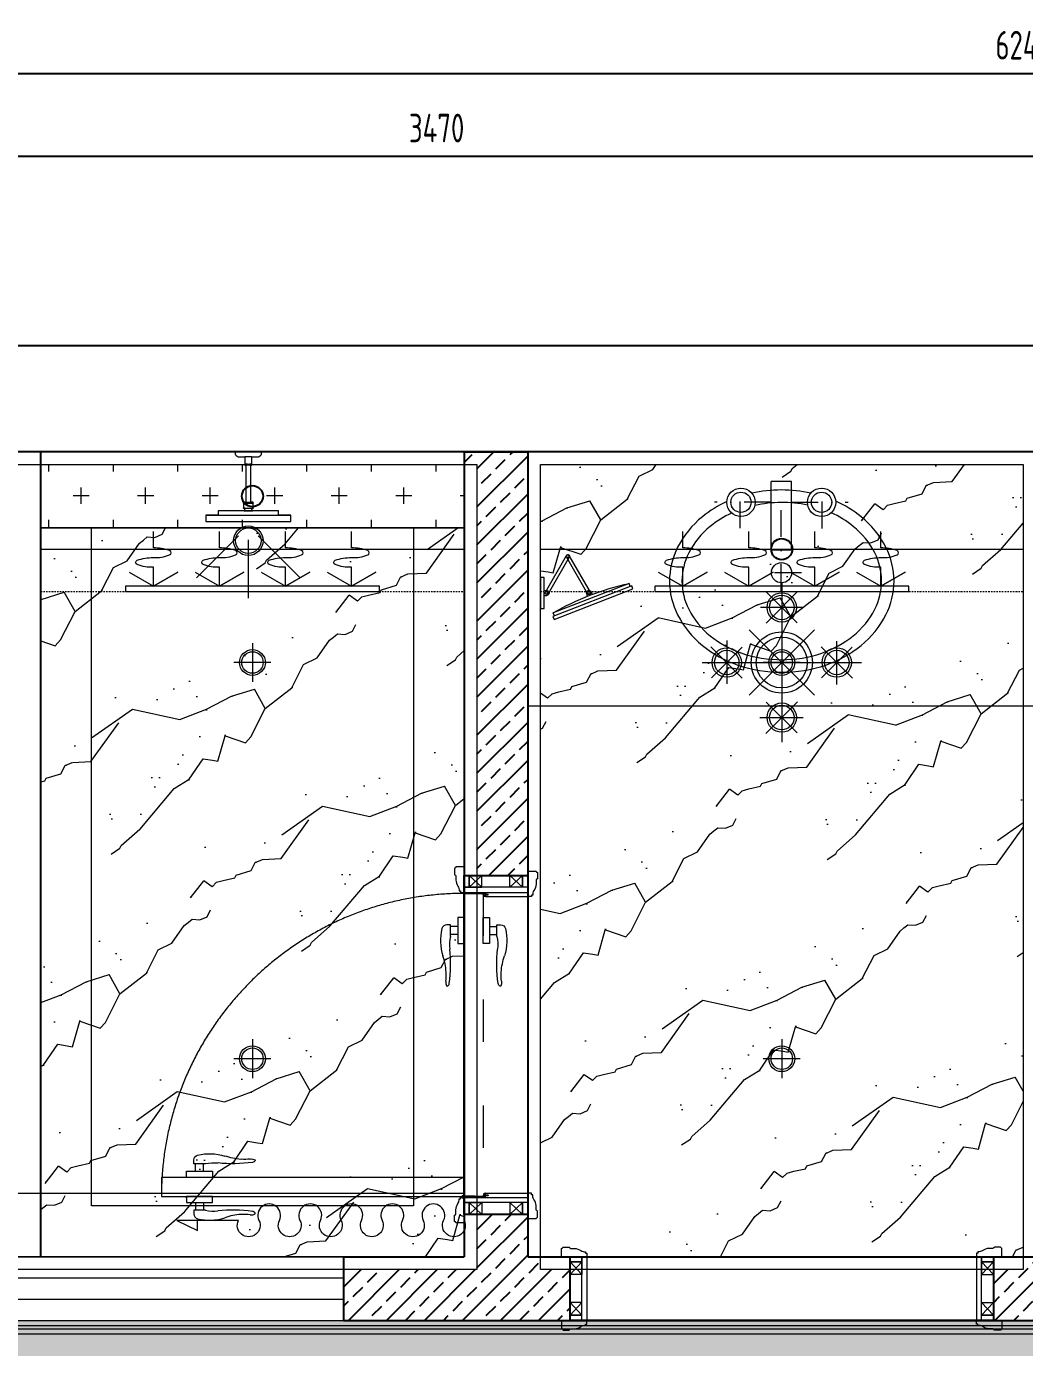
# Model space of a CAD drawing. Header units: millimetres. Extents: x 3162 to 221128, y -144913 to 11496.
# Drawn here: x 16361 to 18718, y -136544 to -133426 of the extents above; entities that cross this region are included whole.
import ezdxf

# ---------------------------------------------------------------- set-up
doc = ezdxf.new("R2010")
doc.units = ezdxf.units.MM
doc.header["$LTSCALE"] = 10
for name, pattern in [('ACAD_ISO03W100', [30, 12, -18]), ('CENTER', [50.8, 31.75, -6.35, 6.35, -6.35]), ('DASH', [8.89, 6.35, -2.54]), ('DASHDOT2', [12.7, 6.35, -3.175, 0, -3.175]), ('DOTE', [61.468, 50.8, -5.08, 0.508, -5.08]), ('HIDDEN', [9.525, 6.35, -3.175])]:
    doc.linetypes.add(name, pattern=pattern)
doc.layers.get('Defpoints').update_dxf_attribs({"color": 250})
for name, color, linetype, lineweight in [('FC-Dimensions', 44, 'Continuous', 0), ('FC-Doorsill【门槛线】', 8, 'Continuous', 0), ('FC-Material【地坪分割线】', 138, 'Continuous', 0), ('FF-Complete【墙体完成线】', 6, 'Continuous', 0), ('FF-Curtain【平面窗帘】', 32, 'Continuous', 0), ('FF-Door【门】', 51, 'Continuous', 0), ('FF-FIXT【洁具】', 31, 'Continuous', 0), ('FF-MT【门套】', 20, 'Continuous', 0), ('FF-Win【窗】', 132, 'Continuous', 0), ('RC-Lamplight【灯带】', 205, 'DASHDOT2', 0), ('RC-Lamps【天花灯具】', 2, 'Continuous', 0), ('RC-Modelling【天花造型】', 30, 'Continuous', 0)]:
    doc.layers.add(name, color=color, linetype=linetype, lineweight=lineweight)
for name, color, linetype in [('SYMBOL【符号】', 136, 'Continuous'), ('WALL', 7, 'Continuous'), ('WALL_NEW【新建墙体】', 4, 'Continuous')]:
    doc.layers.add(name, color=color, linetype=linetype)
doc.styles.add('尺寸标注', font='ARCHS.SHX', dxfattribs={"width": 0.8})
doc.dimstyles.new('海龙1：30', dxfattribs={"dimscale": 30, "dimtxt": 2.25, "dimasz": 1, "dimexe": 1.5, "dimexo": 1, "dimgap": 1, "dimtad": 1, "dimdec": 0, "dimrnd": 5, "dimdsep": 46, "dimtxsty": '尺寸标注', "dimblk": 'ARCHTICK', "dimblk1": 'ARCHTICK', "dimblk2": 'ARCHTICK', "dimcen": 1, "dimclrd": 44, "dimclre": 44, "dimclrt": 2, "dimadec": 0, "dimazin": 0, "dimtfac": 1, "dimtdec": 0, "dimtix": 1, "dimtmove": 2, "dimatfit": 3, "dimldrblk": 'hl_arrow2', "dimfxl": 5, "dimfxlon": 1, "dimarcsym": 0})

# ---------------------------------------------------------------- blocks, each defined once
blk = doc.blocks.new('平面洗手盆_01')
at = {"linetype": 'DASHDOT2'}
for p, q in [((69.5, 23.9), (69.5, 157.9)), ((130.9, 96.8), (25.6, 96.8)), ((235.6, 47.8), (235.6, -47.9)), ((278.3, -0.1), (25.5, 0)), ((69.4, -24), (69.4, -157.9)), ((130.8, -96.9), (25.5, -96.8))]:
    blk.add_line(p, q, dxfattribs=at)
for p, q in [((182.6, 23.9), (20, 23.9)), ((20, 23.9), (20, -23.9)), ((182.6, 23.9), (182.5, -24)), ((182.5, -24), (20, -23.9))]:
    blk.add_line(p, q)
for centre, radius in [((69.5, 95.2), 33.5), ((69.5, 95.2), 23.9), ((235.6, 0.6), 23.9), ((69.4, -95.2), 33.5), ((69.4, -95.2), 23.9)]:
    blk.add_circle(centre, radius)
for centre, radius, start, end in [((255.4, 90.6), 175.7, 62.9478, 117.0522), ((277.5, 47.4), 224.1, 117.0522, 140.9541), ((277.5, 47.4), 194.7, 117.0522, 140.9541), ((255.4, 90.6), 146.2, 62.9478, 117.0522), ((233.4, 47.4), 194.7, 39.0459, 62.9478), ((233.4, 47.4), 224.1, 39.0459, 62.9478), ((312, 19.4), 268.6, 140.9541, 156.021), ((198.8, 19.4), 268.6, 18.571, 39.0459), ((312, 19.4), 239.1, 140.9541, 155.6677), ((198.8, 19.4), 239.1, 18.571, 39.0459), ((144.5, 1.2), 296.4, 0, 18.571), ((144.5, 1.2), 325.9, 360, 18.571), ((366.3, 1.2), 325.9, 167.8612, 192.4926), ((366.3, 1.2), 296.4, 168.0916, 192.4003), ((144.5, 1.2), 296.4, 341.429, 360), ((144.5, 1.2), 325.9, 341.429, 360), ((198.8, -17.1), 239.1, 320.9541, 341.429), ((312, -17.1), 239.1, 204.736, 219.0459), ((198.8, -17.1), 268.6, 320.9541, 341.429), ((312, -17.1), 268.6, 204.5507, 219.0459), ((277.5, -45.1), 224.1, 219.0459, 242.9478), ((277.5, -45.1), 194.7, 219.0459, 242.9478), ((233.4, -45.1), 194.7, 297.0522, 320.9541), ((233.4, -45.1), 224.1, 297.0522, 320.9541), ((255.4, -88.2), 175.7, 242.9478, 297.0522), ((255.4, -88.2), 146.2, 242.9478, 297.0522)]:
    blk.add_arc(centre, radius, start, end)
blk = doc.blocks.new('花洒平面')
at = {"color": 8}
for p, q in [((0, 207.8), (0, 345.7)), ((-23.2, 198.2), (-122.7, 297.6)), ((23.2, 198.2), (122.7, 297.6)), ((100, 150), (-100, 150)), ((10, 139.4), (-10, 139.4)), ((9.5, 133.4), (-9.5, 133.4)), ((7.6, 138.4), (-7.5, 138.4)), ((11, 121.4), (-11, 121.4)), ((6, 119.4), (-6, 119.4)), ((-6.5, 32), (6.5, 32)), ((-8.5, 12), (8.5, 12))]:
    blk.add_line(p, q, dxfattribs=at)
blk.add_lwpolyline([(11, 131.4, 0.992115), (11, 133.4), (9.5, 133.4, 0.130917), (7.6, 138.4), (9.5, 138.4, 0.413995), (10, 139.4), (71.3, 139.4), (71.3, 150), (100, 150), (100, 165), (-100, 165), (-100, 150), (-71.3, 150), (-71.3, 139.4), (-10, 139.4, 0.413995), (-9.5, 138.4), (-7.5, 138.4, 0.130917), (-9.5, 133.4), (-11, 133.4, 0.992115), (-11, 131.4, 0.003958), (-11, 131.4, 0.080962), (-11, 121.4, 1), (-11, 119.4), (-6, 119.4), (-6, 32), (-6.5, 32, 0.414214), (-8.5, 30), (-8.5, 12), (-21, 12, 0.261972), (-31, 7), (-31, 0), (31, 0), (31, 7, 0.261972), (21, 12), (8.5, 12), (8.5, 30, 0.414214), (6.5, 32), (6, 32), (6, 119.4), (11, 119.4, 1), (11, 121.4, 0.080962), (11, 131.4)], format="xyb")
blk.add_lwpolyline([(8.5, 30, -0.375464), (2.6, 29, 0.238002), (-2.6, 29, -0.375464), (-8.5, 30)], format="xyb", dxfattribs=at)
for radius in [35, 30]:
    blk.add_circle((0, 210), radius, dxfattribs=at)
blk = doc.blocks.new('_ArchTick')
at = {"color": 2, "linetype": 'ByBlock', "const_width": 0.15}
blk.add_lwpolyline([(-0.5, -0.5), (0.5, 0.5)], dxfattribs=at)
blk = doc.blocks.new('*D1485')
at = {"layer": 'Defpoints', "color": 0, "transparency": 16777216}
for p in [(19064.5, -133732.7), (15594.5, -133912.7), (19064.5, -133912.7)]:
    blk.add_point(p, dxfattribs=at)
at = {"layer": 'FC-Dimensions', "color": 44, "lineweight": -2, "transparency": 16777216}
for p, q in [((15594.5, -133882.7), (15594.5, -133687.7)), ((19064.5, -133882.7), (19064.5, -133687.7)), ((15594.5, -133732.7), (19064.5, -133732.7))]:
    blk.add_line(p, q, dxfattribs=at)
at = {"layer": 'FC-Dimensions', "color": 44, "lineweight": -2, "transparency": 16777216, "xscale": 30, "yscale": 30, "zscale": 30, "rotation": 180}
blk.add_blockref('_ArchTick', (15594.5, -133732.7), dxfattribs=at)
at = {"layer": 'FC-Dimensions', "color": 44, "lineweight": -2, "transparency": 16777216, "xscale": 30, "yscale": 30, "zscale": 30}
blk.add_blockref('_ArchTick', (19064.5, -133732.7), dxfattribs=at)
at = {"layer": 'FC-Dimensions', "color": 2, "transparency": 16777216, "insert": (17329.5, -133666.1), "char_height": 67.5, "attachment_point": 5, "style": '尺寸标注'}
blk.add_mtext('3470', dxfattribs=at)
blk = doc.blocks.new('hl_arrow2')
at = {"color": 2}
blk.add_line((-0.22, 0), (-1, 0), dxfattribs=at)
blk.add_lwpolyline([(-0.22, 0), (-0.86, -0.69), (-0.65, -0.86), (0, 0), (-0.65, 0.86), (-0.86, 0.69)], close=True, dxfattribs=at)
for points in [[(-0.86, 0.69), (-0.65, 0.86), (-0.22, 0), (0, 0)], [(-0.86, -0.69), (-0.65, -0.86), (-0.22, 0), (0, 0)]]:
    blk.add_solid(points, dxfattribs=at)
blk = doc.blocks.new('*D1492')
at = {"layer": 'Defpoints', "color": 0, "transparency": 16777216}
for p in [(21834.5, -133537.1), (15594.5, -133717.1), (21834.5, -133717.1)]:
    blk.add_point(p, dxfattribs=at)
at = {"layer": 'FC-Dimensions', "color": 44, "lineweight": -2, "transparency": 16777216}
for p, q in [((15594.5, -133687.1), (15594.5, -133492.1)), ((21834.5, -133687.1), (21834.5, -133492.1)), ((15594.5, -133537.1), (21834.5, -133537.1))]:
    blk.add_line(p, q, dxfattribs=at)
at = {"layer": 'FC-Dimensions', "color": 44, "lineweight": -2, "transparency": 16777216, "xscale": 30, "yscale": 30, "zscale": 30, "rotation": 180}
blk.add_blockref('_ArchTick', (15594.5, -133537.1), dxfattribs=at)
at = {"layer": 'FC-Dimensions', "color": 44, "lineweight": -2, "transparency": 16777216, "xscale": 30, "yscale": 30, "zscale": 30}
blk.add_blockref('_ArchTick', (21834.5, -133537.1), dxfattribs=at)
at = {"layer": 'FC-Dimensions', "color": 2, "transparency": 16777216, "insert": (18714.5, -133470.6), "char_height": 67.5, "attachment_point": 5, "style": '尺寸标注'}
blk.add_mtext('6240', dxfattribs=at)
blk = doc.blocks.new('门套线03')
at = {"ltscale": 100}
blk.add_lwpolyline([(60, 0), (60, 19.7, -0.339185), (56.6, 23.1), (42, 23.1, -0.360475), (38.5, 19.7), (29.2, 19.7, 0.137802), (14.5, 14.7, -0.16589), (3.4, 11.9), (3.4, 8.7), (0, 8.7), (0, 0)], format="xyb", close=True, dxfattribs=at)
blk = doc.blocks.new('HL_Door_Hinge')
at = {"color": 0, "linetype": 'DOTE', "ltscale": 0.04}
for p, q in [((-4, 3), (4, 3)), ((0, -1), (0, 7))]:
    blk.add_line(p, q, dxfattribs=at)
at = {"color": 0, "linetype": 'DASH', "ltscale": 5}
for p, q in [((-2, -26), (-2, 0.8)), ((-0.5, -26), (-0.5, 0)), ((0.5, -26), (0.5, 0)), ((2, -26), (2, 0.8)), ((-0.5, -26), (-2, -26)), ((0.5, -26), (2, -26))]:
    blk.add_line(p, q, dxfattribs=at)
for radius in [3, 2]:
    blk.add_circle((0, 3), radius, dxfattribs=at)
blk = doc.blocks.new('HL_Door_Seal')
at = {"color": 0}
for p, q in [((5, 0), (-5, 0)), ((-1, 6), (-0.5, 6.5)), ((-1, 6), (-0.5, 6)), ((-1, 5.5), (-0.5, 6)), ((-1, 5.5), (-0.5, 5.5)), ((-1, 5), (-0.5, 5.5)), ((-1, 4.5), (-0.5, 5)), ((-1, 5), (-0.5, 5)), ((-1, 4.5), (-0.5, 4.5)), ((-1, 4), (-0.5, 4.5)), ((-1, 4), (-0.5, 4)), ((-1, 3.5), (-0.5, 4)), ((-1, 3.5), (-0.5, 3.5)), ((-1, 3), (-0.5, 3.5)), ((-1, 3), (-0.5, 3)), ((-1, 2.5), (-0.5, 3)), ((-1, 2.5), (-0.5, 2.5)), ((-1, 2), (-0.5, 2.5)), ((-1, 2), (-0.5, 2)), ((-1, 1.5), (-0.5, 2)), ((-1, 1.5), (-0.5, 1.5)), ((-1, 1), (-0.5, 1.5)), ((-1, 1), (-0.5, 1)), ((-1, 0.5), (-0.5, 1)), ((-1, 0.5), (-0.5, 0.5)), ((-1, 0), (-0.5, 0.5)), ((-0.5, 6.5), (0.5, 6.5)), ((1, 6), (0.5, 6.5)), ((1, 6), (0.5, 6)), ((1, 5.5), (0.5, 6)), ((1, 5.5), (0.5, 5.5)), ((1, 5), (0.5, 5.5)), ((1, 5), (0.5, 5)), ((1, 4.5), (0.5, 5)), ((1, 4.5), (0.5, 4.5)), ((1, 4), (0.5, 4.5)), ((1, 4), (0.5, 4)), ((1, 3.5), (0.5, 4)), ((1, 3.5), (0.5, 3.5)), ((1, 3), (0.5, 3.5)), ((1, 3), (0.5, 3)), ((1, 2.5), (0.5, 3)), ((1, 2.5), (0.5, 2.5)), ((1, 2), (0.5, 2.5)), ((1, 2), (0.5, 2)), ((1, 1.5), (0.5, 2)), ((1, 1.5), (0.5, 1.5)), ((1, 1), (0.5, 1.5)), ((1, 1), (0.5, 1)), ((1, 0.5), (0.5, 1)), ((1, 0.5), (0.5, 0.5)), ((1, 0), (0.5, 0.5))]:
    blk.add_line(p, q, dxfattribs=at)
blk.add_lwpolyline([(-3.9, -1, 0.774597), (3.9, -1)], format="xyb", close=True, dxfattribs=at)
blk.add_arc((0, 0), 5, 180, 0.0005, dxfattribs=at)
blk = doc.blocks.new('门把手02')
at = {"color": 250}
for p, q in [((-13.5, 32.2), (-13.5, 40.9)), ((12.9, 32.2), (-13.5, 32.2)), ((-9.4, 14.6), (-9.4, 32.2)), ((9.4, 14.6), (9.4, 32.2)), ((-30.4, 14.6), (-15.2, 14.6)), ((-30.4, 0), (-30.4, 14.6)), ((30.4, 0), (-30.4, 0)), ((-15.2, 14.6), (19.6, 14.6)), ((-15.2, 14.6), (19.6, 14.6)), ((19.6, 14.6), (30.4, 14.6)), ((30.4, 14.6), (30.4, 0))]:
    blk.add_line(p, q, dxfattribs=at)
at = {"color": 250, "extrusion": (0, 0, -1)}
for centre, major_axis, start_param, end_param in [((-1.3, 40.9), (-8.59, 8.59), 5.497787, 6.813202), ((23.4, -64.1), (-0.1, 120), -0.233047, 0.306451), ((12.9, 37.2), (3.58, 3.58), 2.124304, 2.356194), ((33.8, -51.4), (0, 86), -0.231441, 0.114669), ((79.3, 368.4), (-0.1, 336.3), 3.005111, 3.247916), ((107.8, 189.2), (1.8, 147), 3.194781, 3.464277), ((105.2, 172), (-91.7, 91.7), 3.813778, 3.981187), ((122.5, 24), (-13.7, 13.7), 0.647464, 1.248663), ((124, 43.6), (5.92, 5.92), 1.238085, 2.228964), ((130.6, 40.4), (-0.729, 0.729), 1.325662, 2.819982)]:
    blk.add_ellipse(centre, major_axis=major_axis, ratio=1, start_param=start_param, end_param=end_param, dxfattribs=at)
blk = doc.blocks.new('hld_1_720_150_门把手02_门套线03_45_0_0_3_40_0_1_1')
at = {"layer": 'FC-Doorsill【门槛线】'}
for p, q in [((-0.5, 0.09375), (0.5, 0.09375)), ((-0.5, -0.09375), (0.5, -0.09375))]:
    blk.add_line(p, q, dxfattribs=at)
at = {"layer": 'FF-Door【门】'}
blk.add_lwpolyline([(-0.446875, 0.09375), (-0.390625, 0.09375), (-0.390625, 0.9875), (-0.446875, 0.9875)], close=True, dxfattribs=at)
at = {"layer": 'FF-Door【门】', "color": 250, "linetype": 'ACAD_ISO03W100', "ltscale": 0.001042}
blk.add_lwpolyline([(-0.446875, 0.09375), (0.446875, 0.09375), (0.446875, 0.0375), (-0.446875, 0.0375)], close=True, dxfattribs=at)
at = {"layer": 'FF-Door【门】', "color": 8, "linetype": 'HIDDEN', "ltscale": 0.6}
blk.add_arc((-0.446875, 0.09375), 0.89375, 0, 90, dxfattribs=at)
at = {"layer": 'FF-MT【门套】', "color": 250}
for p, q in [((-0.465, 0.07875), (-0.5, 0.04125)), ((-0.465, 0.04125), (-0.5, 0.07875)), ((0.465, 0.07875), (0.5, 0.04125)), ((0.465, 0.04125), (0.5, 0.07875)), ((-0.5, -0.04125), (-0.465, -0.07875)), ((-0.5, -0.07875), (-0.465, -0.04125)), ((0.5, -0.04125), (0.465, -0.07875)), ((0.5, -0.07875), (0.465, -0.04125))]:
    blk.add_line(p, q, dxfattribs=at)
for points in [[(-0.5, 0.09375), (-0.465, 0.09375), (-0.465, 0.07875), (-0.5, 0.07875)], [(-0.465, 0.07875), (-0.465, 0.04125), (-0.5, 0.04125), (-0.5, 0.07875)], [(-0.465, 0.09375), (-0.45, 0.09375), (-0.45, -0.09375), (-0.465, -0.09375)], [(0.465, 0.09375), (0.45, 0.09375), (0.45, -0.09375), (0.465, -0.09375)], [(0.5, 0.09375), (0.465, 0.09375), (0.465, 0.07875), (0.5, 0.07875)], [(0.465, 0.07875), (0.465, 0.04125), (0.5, 0.04125), (0.5, 0.07875)], [(-0.5, -0.04125), (-0.5, -0.07875), (-0.465, -0.07875), (-0.465, -0.04125)], [(0.5, -0.04125), (0.5, -0.07875), (0.465, -0.07875), (0.465, -0.04125)], [(-0.5, -0.09375), (-0.465, -0.09375), (-0.465, -0.07875), (-0.5, -0.07875)], [(0.5, -0.09375), (0.465, -0.09375), (0.465, -0.07875), (0.5, -0.07875)]]:
    blk.add_lwpolyline(points, close=True, dxfattribs=at)
at = {"layer": 'FF-MT【门套】'}
for points in [[(-0.5, 0.09375), (-0.45, 0.09375), (-0.45, 0.03125), (-0.4375, 0.03125), (-0.4375, -0.09375), (-0.5, -0.09375)], [(0.5, 0.09375), (0.45, 0.09375), (0.45, 0.03125), (0.4375, 0.03125), (0.4375, -0.09375), (0.5, -0.09375)]]:
    blk.add_lwpolyline(points, close=True, dxfattribs=at)
at = {"layer": 'FF-Door【门】', "color": 250, "yscale": 0.00125, "zscale": 0.00125}
for name, p, xscale, rotation in [('门把手02', (-0.446875, 0.875), -0.00125, 90.00000000000593), ('门把手02', (-0.390625, 0.875), 0.00125, 270.0000000000178), ('HL_Door_Seal', (-0.44375, 0.03125), 0.00125, 180.0000000000119), ('HL_Door_Seal', (0.44375, 0.03125), -0.00125, 180)]:
    blk.add_blockref(name, p, dxfattribs=dict(at, xscale=xscale, rotation=rotation))
at = {"layer": 'FF-Door【门】', "color": 250, "zscale": 0.00125}
for name, p, xscale, yscale in [('门把手02', (0.3375, 0.09375), -0.00125, 0.00125), ('HL_Door_Hinge', (-0.448438, 0.09375), 0.00125, 0.00125), ('门把手02', (0.3375, 0.0375), -0.00125, -0.00125)]:
    blk.add_blockref(name, p, dxfattribs=dict(at, xscale=xscale, yscale=yscale))
at = {"layer": 'FF-MT【门套】', "zscale": 0.00125}
for p, xscale, yscale in [((-0.45, 0.09375), -0.00125, 0.00125), ((0.45, 0.09375), 0.00125, 0.00125), ((-0.4375, -0.09375), -0.00125, -0.00125), ((0.4375, -0.09375), 0.00125, -0.00125)]:
    blk.add_blockref('门套线03', p, dxfattribs=dict(at, xscale=xscale, yscale=yscale))
blk = doc.blocks.new('hld_27_920_150_门把手01_门套线03_45_0_0_3_40_0_1_1')
at = {"layer": 'FC-Doorsill【门槛线】'}
for p, q in [((-0.5, 0.075), (0.5, 0.075)), ((-0.5, -0.075), (0.5, -0.075))]:
    blk.add_line(p, q, dxfattribs=at)
at = {"layer": 'FF-MT【门套】', "color": 250}
for p, q in [((-0.472, 0.063), (-0.5, 0.033)), ((-0.472, 0.033), (-0.5, 0.063)), ((0.472, 0.063), (0.5, 0.033)), ((0.472, 0.033), (0.5, 0.063)), ((-0.5, -0.033), (-0.472, -0.063)), ((-0.5, -0.063), (-0.472, -0.033)), ((0.5, -0.033), (0.472, -0.063)), ((0.5, -0.063), (0.472, -0.033))]:
    blk.add_line(p, q, dxfattribs=at)
for points in [[(-0.5, 0.075), (-0.472, 0.075), (-0.472, 0.063), (-0.5, 0.063)], [(-0.472, 0.063), (-0.472, 0.033), (-0.5, 0.033), (-0.5, 0.063)], [(-0.472, 0.075), (-0.46, 0.075), (-0.46, -0.075), (-0.472, -0.075)], [(0.472, 0.075), (0.46, 0.075), (0.46, -0.075), (0.472, -0.075)], [(0.5, 0.075), (0.472, 0.075), (0.472, 0.063), (0.5, 0.063)], [(0.472, 0.063), (0.472, 0.033), (0.5, 0.033), (0.5, 0.063)], [(-0.5, -0.033), (-0.5, -0.063), (-0.472, -0.063), (-0.472, -0.033)], [(0.5, -0.033), (0.5, -0.063), (0.472, -0.063), (0.472, -0.033)], [(-0.5, -0.075), (-0.472, -0.075), (-0.472, -0.063), (-0.5, -0.063)], [(0.5, -0.075), (0.472, -0.075), (0.472, -0.063), (0.5, -0.063)]]:
    blk.add_lwpolyline(points, close=True, dxfattribs=at)
at = {"layer": 'FF-MT【门套】'}
for points in [[(-0.5, 0.075), (-0.46, 0.075), (-0.46, -0.075), (-0.5, -0.075)], [(0.5, 0.075), (0.46, 0.075), (0.46, -0.075), (0.5, -0.075)]]:
    blk.add_lwpolyline(points, close=True, dxfattribs=at)
at = {"layer": 'FF-MT【门套】', "zscale": 0.001}
for p, xscale, yscale in [((-0.46, 0.075), -0.001, 0.001), ((0.46, 0.075), 0.001, 0.001), ((-0.46, -0.075), -0.001, -0.001), ((0.46, -0.075), 0.001, -0.001)]:
    blk.add_blockref('门套线03', p, dxfattribs=dict(at, xscale=xscale, yscale=yscale))
blk = doc.blocks.new('hlw_3_1200_150')
for p, q in [((-0.5, 0.0625), (0.5, 0.0625)), ((-0.5, -0.0625), (0.5, -0.0625))]:
    blk.add_line(p, q)
at = {"linetype": 'HIDDEN', "ltscale": 15}
for p, q in [((-0.5, 0.0208), (0.5, 0.0208)), ((-0.5, -0.0208), (0.5, -0.0208))]:
    blk.add_line(p, q, dxfattribs=at)
blk = doc.blocks.new('刮须镜平面')
at = {"color": 0, "ltscale": 0.4}
for p, q in [((-118.2, 1.9), (-68.3, 88.4)), ((-61.6, 84.6), (-111.6, -1.9)), ((-68.3, 84.6), (-18.3, -1.9)), ((-11.7, 1.9), (-61.6, 88.4)), ((-9.2, 36.5), (0, 36.5)), ((-9.2, -36.5), (-9.2, 36.5)), ((0, 36.5), (0, -36.5)), ((-218.4, 9.3), (-215.7, 16.4)), ((-32.2, -63), (-218.4, 9.3)), ((-215.7, 16.4), (-29.4, -55.8)), ((-212.1, 15), (-209.3, 22.2)), ((-209.3, 22.2), (-30.2, -47.3)), ((-122.3, -3.3), (-120.3, 2.1)), ((-9.2, 5.8), (-15, 5.8)), ((-111.6, -7.5), (-109.5, -2.1)), ((-9.2, -5.8), (-15, -5.8)), ((-33, -54.4), (-30.2, -47.3)), ((-29.4, -55.8), (-32.2, -63)), ((0, -36.5), (-9.2, -36.5))]:
    blk.add_line(p, q, dxfattribs=at)
for centre in [(-64.9, 86.5), (-114.9, 0), (-15, 0)]:
    blk.add_circle(centre, 3.07, dxfattribs=at)
for centre, radius, start, end in [((-64.9, 86.5), 3.84, 30, 210), ((-64.9, 86.5), 3.84, 330, 150), ((-335.4, -568.2), 603.7, 59.6373, 77.9472), ((-114.9, 0), 5.76, 338.7922, 158.7922), ((-114.9, 0), 3.84, 150, 330), ((-15, 0), 5.76, 90, 270), ((-15, 0), 3.84, 210, 30)]:
    blk.add_arc(centre, radius, start, end, dxfattribs=at)
blk = doc.blocks.new('圆形筒灯')
at = {"color": 8, "linetype": 'CENTER'}
for p, q in [((0, 1.81), (0, -1.81)), ((1.72, 0), (-1.72, 0))]:
    blk.add_line(p, q, dxfattribs=at)
blk.add_ellipse((0, 0), major_axis=(-0.849, 0.849), ratio=1, start_param=2.35586823723317, end_param=8.639053544412757)
at = {"color": 8}
blk.add_ellipse((0, 0), major_axis=(0.707, 0.707), ratio=1, start_param=5.498714316925569, end_param=11.78189962410515, dxfattribs=at)
blk = doc.blocks.new('大吊灯')
at = {"color": 8}
for p, q in [((0, 376.2), (0, -376.2)), ((74.5, 334.4), (-73.6, 186.3)), ((72.9, 187), (-72, 331.9)), ((104.1, 259.9), (-100.7, 259.9)), ((154.2, -154.2), (-154.2, 154.2)), ((154.2, 154.2), (-154.2, -154.2)), ((-334.4, 74.5), (-186.3, -73.6)), ((-187, 72.9), (-331.9, -72)), ((-259.9, 104.1), (-259.9, -100.7)), ((334.4, -74.5), (186.3, 73.6)), ((187, -72.9), (331.9, 72)), ((259.9, -104.1), (259.9, 100.7)), ((-376.2, 0), (376.2, 0)), ((-74.5, -334.4), (73.6, -186.3)), ((-72.9, -187), (72, -331.9)), ((-104.1, -259.9), (100.7, -259.9))]:
    blk.add_line(p, q, dxfattribs=at)
for centre, major_axis, start_param, end_param in [((0, 259.9), (0, 69.3), -1.570342718129233, 4.712842589050354), ((0, 0), (0, 144.4), 4.712226, 10.995411), ((-259.9, 0), (0, 69.3), 4.712260247178278, 10.99544555435786), ((259.9, 0), (0, 69.3), 4.711943, 10.995128), ((0, -259.9), (0, 69.3), -1.570342718129233, 4.712842589050354)]:
    blk.add_ellipse(centre, major_axis=major_axis, ratio=1, start_param=start_param, end_param=end_param)
for centre, major_axis, start_param, end_param in [((0, 259.9), (0.1, 57.8), -1.569728, 4.713457), ((0, 0), (0, 120.3), -1.570528, 4.712657), ((-259.9, 0), (0, 57.8), 4.711804, 10.994989), ((259.9, 0), (0, 57.8), 4.712315, 10.9955), ((0, -259.9), (0.1, 57.8), -1.569728, 4.713457)]:
    blk.add_ellipse(centre, major_axis=major_axis, ratio=1, start_param=start_param, end_param=end_param, dxfattribs=at)
blk = doc.blocks.new('侧回风')
for points in [[(-291.5, 45.4), (-233.9, 12.5), (-176.3, 45.4), (-233.9, 12.5), (-233.9, 57.2, -0.094519), (-272.2, 63.5, -0.69809), (-272.2, 73.7, -0.094519), (-233.9, 80, 0.094519), (-195.6, 86.3, 0.69809), (-195.6, 96.5, 0.094519), (-233.9, 102.8), (-233.9, 141.6)], [(-135.6, 45.4), (-78, 12.5), (-20.3, 45.4), (-78, 12.5), (-78, 57.2, -0.094519), (-116.2, 63.5, -0.69809), (-116.2, 73.7, -0.094519), (-78, 80, 0.094519), (-39.7, 86.3, 0.69809), (-39.7, 96.5, 0.094519), (-78, 102.8), (-78, 141.6)], [(20.3, 45.4), (78, 12.5), (135.6, 45.4), (78, 12.5), (78, 57.2, -0.094519), (39.7, 63.5, -0.69809), (39.7, 73.7, -0.094519), (78, 80, 0.094519), (116.2, 86.3, 0.69809), (116.2, 96.5, 0.094519), (78, 102.8), (78, 141.6)], [(176.3, 45.4), (233.9, 12.5), (291.5, 45.4), (233.9, 12.5), (233.9, 57.2, -0.094519), (195.6, 63.5, -0.69809), (195.6, 73.7, -0.094519), (233.9, 80, 0.094519), (272.2, 86.3, 0.69809), (272.2, 96.5, 0.094519), (233.9, 102.8), (233.9, 141.6)]]:
    blk.add_lwpolyline(points, format="xyb")
blk.add_lwpolyline([(-300, 0), (300, 0), (300, 12.5), (-300, 12.5)], close=True)

msp = doc.modelspace()

# ---------------------------------------------------------------- hatches: boundary and pattern name
at = {"layer": 'FC-Material【地坪分割线】'}
h = msp.add_hatch(dxfattribs=at)
h.set_pattern_fill('CROSS', color=8, scale=12, style=0)
h.set_pattern_definition([(0, (16394.506, -134609.87), (76.2, 76.2), [38.1, -114.3]), (90, (16413.556, -134628.92), (-76.2, 76.2), [38.1, -114.3])])
h.paths.add_polyline_path([(17394.5, -134459.9), (16394.5, -134459.9), (16394.5, -134609.9), (17394.5, -134609.9)])
h.paths.add_polyline_path([(16869.5, -134534.9, -1), (16919.5, -134534.9, -1)], flags=16)
h = msp.add_hatch(dxfattribs=at)
h.set_pattern_fill('大理石', color=8, scale=80, angle=333, style=0, pattern_type=2)
h.set_pattern_definition([(14.9872, (16914.88, -136349.27), (1241.3514, 215.9785), [16.144, -3374.17]), (41.1986, (16689.6, -136262.76), (1135.501, 1118.3906), [58.16, -4013.025]), (33.9454, (16665.83, -136282.975), (792.2841, 444.7898), [24.71, -5164.288]), (63, (16686.33, -136269.2), (449.07, -228.81), [7.2, -748.8]), (44.565, (16904.06, -136359.92), (343.217, 673.601), [15.18, -1578.61]), (144.4692, (16904.064, -136359.92), (-449.0673, 228.8112), [24.27, -5072.116]), (52.2157, (16852.88, -136386.36), (1821.9346, 2465.5925), [51.306, -5335.84]), (35.133, (16619.61, -136008.922), (3512.35322, 2452.75984), [118.095, -24681.828]), (333, (16676.4, -135913.45), (343.22, 673.6), [0, -504]), (37.9831, (17029.62, -135939.047), (1927.785, 1563.18036), [79.454, -8263.23]), (54.4391, (17067.18, -136293.536), (3987.08591, 5604.78592), [112.857, -23587.202]), (55.875, (16850.176, -136106.2), (2165.15134, 3139.19346), [58.048, -12132.085]), (49.7595, (16733.358, -136224.454), (1478.71774, 1791.99157), [125.743, -13077.228]), (333, (16663.5, -136188.46), (343.22, 673.6), [0, -504]), (333, (16667.06, -136199.34), (343.22, 673.6), [0, -504]), (333, (16735.94, -136189), (343.22, 673.6), [0, -504]), (333, (16761.9, -136102.35), (343.22, 673.6), [0, -504]), (32.0362, (16814.587, -136128.47), (792.28407, 444.78976), [41.983, -8774.416]), (333, (16849.5, -136107.4), (343.22, 673.6), [0, -504]), (333, (16780, -136102.5), (343.22, 673.6), [0, -504]), (333, (16823.7, -136070.3), (343.22, 673.6), [0, -504]), (333, (16769, -136124.1), (343.22, 673.6), [0, -504]), (23.1944, (17005.93, -136302.73), (792.284, 444.7897), [18.745, -3917.62]), (63, (16996.1, -136322), (449.07, -228.81), [21.6, -734.4]), (16.6678, (16961.16, -136332.444), (2033.6355, 660.7682), [36.497, -7627.784]), (63, (16957.9, -136338.86), (449.07, -228.81), [7.2, -748.8]), (12.8056, (16930.474, -136345.09), (1241.3514, 215.9785), [28.117, -5876.43]), (333, (16887.5, -136266.2), (343.22, 673.6), [0, -504]), (333, (17007.6, -136301.8), (343.22, 673.6), [0, -504]), (333, (17007.6, -136301.8), (343.22, 673.6), [0, -504]), (2.3578, (17023.16, -136295.35), (1690.4187, -12.8327), [44.06, -4582.047]), (333, (17028.8, -136256.5), (343.22, 673.6), [0, -504]), (119.31, (17029.62, -135939.05), (-554.9178, 1131.2233), [51.92, -5399.674]), (341.1301, (16934.674, -136003.8), (4833.88966, -1614.51117), [50.912, -10640.542]), (20.8624, (16827.631, -135965.42), (2825.9196, 1105.55794), [67.967, -14205.113]), (347.6209, (16716.19, -135940.96), (3037.62054, -699.2663), [114.095, -11865.847]), (333, (16774.14, -135917.84), (343.22, 673.6), [0, -504]), (351.435, (16882.74, -136058.15), (2139.486, -241.644), [22.77, -4758.595]), (349.699, (16905.26, -136061.54), (449.067, -228.811), [12.53, -2618.43]), (74.0937, (16917.582, -136063.778), (1504.3831, 5172.8289), [62.365, -13034.362]), (333, (16874.9, -136005.5), (343.22, 673.6), [0, -504]), (333, (16935.1, -136002.4), (343.22, 673.6), [0, -504]), (333, (16834.74, -136048.6), (343.22, 673.6), [0, -504]), (333, (16850.5, -135875), (343.22, 673.6), [0, -504]), (333, (16814.15, -135892.8), (343.22, 673.6), [0, -504]), (17.1449, (16949.873, -135910.535), (2033.6355, 660.76822), [56.858, -11883.262]), (27.5829, (16891.143, -135941.216), (792.2841, 444.78971), [66.261, -13848.61]), (333, (16950.7, -135910.4), (343.22, 673.6), [0, -504]), (333, (16868.3, -135911.34), (343.22, 673.6), [0, -504]), (333, (16950.7, -135910.4), (343.22, 673.6), [0, -504]), (333, (16890.7, -135942.3), (343.22, 673.6), [0, -504]), (48.0686, (16982.85, -136020.27), (1478.7177, 1791.9916), [18.63, -3893.463]), (63, (16995.3, -136006.4), (449.07, -228.81), [75.6, -680.4]), (23.1944, (17218.24, -135764.45), (792.284, 444.7897), [18.745, -3917.62]), (333, (17020.9, -135843.8), (343.22, 673.6), [0, -504]), (333, (17031.7, -135858.3), (343.22, 673.6), [0, -504]), (333, (16981.3, -135814.5), (343.22, 673.6), [0, -504]), (333, (17093.9, -135771.94), (343.22, 673.6), [0, -504]), (26.1301, (17120.03, -135835.62), (792.2841, 444.7897), [36, -7524]), (63, (17092.25, -135890.15), (449.07, -228.81), [61.2, -694.8]), (333, (17092.9, -135889.1), (343.22, 673.6), [0, -504]), (356.1986, (17200.01, -135763.24), (1690.4187, -12.8327), [18.28, -3820.07]), (39.0375, (17190.83, -135770.68), (1135.501, 1118.391), [11.82, -2470.09]), (39.0375, (17181.65, -135778.13), (1135.501, 1118.391), [11.82, -2470.09]), (54.8699, (17152.35, -135819.764), (2165.15138, 3139.19345), [50.912, -10640.542]), (63, (17235.47, -135757.07), (449.07, -228.81), [18, -738]), (333, (17197.6, -135709.5), (343.22, 673.6), [0, -504])])
h.paths.add_polyline_path([(17274.5, -134609.9), (16514.5, -134609.9), (16514.5, -136209.9), (17274.5, -136209.9)], flags=17)
h.paths.add_polyline_path([(16514.5, -134609.9), (16394.5, -134609.9), (16394.5, -136329.9), (17394.5, -136329.9), (17394.5, -134609.9), (17274.5, -134609.9), (17274.5, -136209.9), (16514.5, -136209.9)])
h.paths.add_polyline_path([(18714.5, -134459.9), (17574.5, -134459.9), (17574.5, -136329.9), (18714.5, -136329.9)])
edge = h.paths.add_edge_path(flags=16)
edge.add_arc((18144.5, -134659.9), 25, 0, 180, ccw=False)
edge.add_arc((18144.5, -134659.9), 25, -180, 0, ccw=False)
h.paths.add_polyline_path([(19894.5, -134709.9), (18894.5, -134709.9), (18894.5, -136329.9), (18944.5, -136329.9), (19844.5, -136329.9), (19894.5, -136329.9)])
edge = h.paths.add_edge_path(flags=16)
edge.add_arc((19394.5, -135079.9), 55, 0, 180, ccw=False)
edge.add_arc((19394.5, -135079.9), 55, -180, 0, ccw=False)
h = msp.add_hatch(dxfattribs=at)
h.set_pattern_fill('地毯', color=8, scale=300, style=0, pattern_type=2)
h.set_pattern_definition([(0, (15810.5, -140335.87), (132, 228), [12, -201, 9, -87, 18, -213]), (10, (15753.5, -140212.87), (80.676, 285.344), [21, -51, 27, -159, 15, -198]), (20, (15723.5, -140308.87), (133.471, 220.9763), [24, -165, 21, -123, 15, -96]), (30, (15810.5, -140326.87), (-21.969, 254.052), [15, -99, 12, -147, 9, -195]), (40, (15726.5, -140260.87), (33.836, 216.3704), [12, -132, 9, -84, 24, -153]), (50, (15771.5, -140368.87), (-80.248, 235.7335), [6, -111, 15, -183, 18, -93]), (60, (15780.5, -140347.87), (-99.473, 223.7077), [15, -123, 6, -144, 12, -111]), (70, (15747.5, -140383.87), (-109.8923, 215.587), [9, -57, 18, -96, 12, -132]), (80, (15762.5, -140206.87), (-208.5653, 164.7195), [21, -132, 9, -156, 18, -147]), (90, (15780.5, -140335.87), (-264, 111), [18, -93, 12, -183, 6, -186]), (100, (15732.5, -140242.87), (-247.9715, 145.1453), [21, -117, 18, -96, 21, -219]), (110, (15711.5, -140413.87), (-240.4403, 81.691), [24, -78, 12, -159, 18, -174]), (120, (15630.5, -140377.87), (-286.65, 28.492), [15, -201, 18, -93, 21, -123]), (130, (15696.5, -140443.87), (-279.1078, 71.266), [9, -66, 12, -129, 24, -168]), (140, (15606.5, -140203.87), (-220.597, -34.2057), [18, -108, 21, -93, 12, -126]), (150, (15855.5, -140461.87), (-204.825, -120.7673), [12, -84, 24, -186, 21, -171]), (160, (15657.5, -140293.87), (-237.901, -162.429), [18, -126, 15, -114, 12, -183]), (170, (15675.5, -140365.87), (-215.644, -169.123), [27, -99, 18, -135, 24, -132])])
h.paths.add_polyline_path([(20044.5, -136479.9), (19844.5, -136479.9), (18944.5, -136479.9), (17109.5, -136479.9), (15909.5, -136479.9), (15594.5, -136479.9), (15594.5, -140479.9), (21834.5, -140479.9), (21834.5, -134679.9), (21184.5, -134679.9), (20284.5, -134679.9), (20044.5, -134679.9)])
at = {"layer": 'WALL_NEW【新建墙体】'}
h = msp.add_hatch(dxfattribs=at)
h.set_pattern_fill('ANSI33', color=8, scale=10, style=0)
h.set_pattern_definition([(45, (15594.506, -136479.91), (-44.9013, 44.9013), []), (45, (15639.41, -136479.91), (-44.9013, 44.9013), [31.75, -15.875])])
h.paths.add_polyline_path([(15909.5, -136359.9), (15624.5, -136359.9), (15624.5, -136329.9), (15594.5, -136329.9), (15594.5, -136479.9), (15909.5, -136479.9)])
h.paths.add_polyline_path([(17644.5, -136359.9), (17574.5, -136359.9), (17574.5, -136329.9), (17544.5, -136329.9), (17544.5, -136229.9), (17424.5, -136229.9), (17424.5, -136359.9), (17109.5, -136359.9), (17109.5, -136479.9), (17644.5, -136479.9)])
h.paths.add_polyline_path([(17544.5, -134429.9), (17394.5, -134429.9), (17394.5, -134459.9), (17424.5, -134459.9), (17424.5, -135429.9), (17544.5, -135429.9)])
h.paths.add_polyline_path([(18864.5, -134709.9), (18894.5, -134709.9), (18894.5, -134429.9), (18744.5, -134429.9), (18744.5, -135429.9), (18864.5, -135429.9)])
h.paths.add_polyline_path([(19794.5, -134599.9), (19064.5, -134599.9), (19064.5, -134429.9), (18894.5, -134429.9), (18894.5, -134679.9), (19794.5, -134679.9)])
h.paths.add_polyline_path([(20044.5, -134679.9), (19894.5, -134679.9), (19894.5, -134709.9), (19924.5, -134709.9), (19924.5, -136359.9), (19844.5, -136359.9), (19844.5, -136479.9), (20044.5, -136479.9)])
h.paths.add_polyline_path([(18944.5, -136359.9), (18864.5, -136359.9), (18864.5, -136229.9), (18744.5, -136229.9), (18744.5, -136329.9), (18714.5, -136329.9), (18714.5, -136359.9), (18644.5, -136359.9), (18644.5, -136479.9), (18944.5, -136479.9)])

# ---------------------------------------------------------------- linework, layer by layer
at = {"layer": 'Defpoints'}
msp.add_line((16394.5, -136329.9), (16394.5, -134429.9), dxfattribs=at)
at = {"layer": 'FC-Material【地坪分割线】'}
for points in [[(16394.5, -134459.9), (17394.5, -134459.9), (17394.5, -134609.9), (16394.5, -134609.9)], [(16394.5, -134609.9), (17394.5, -134609.9), (17394.5, -136329.9), (16394.5, -136329.9)], [(16514.5, -134609.9), (17274.5, -134609.9), (17274.5, -136209.9), (16514.5, -136209.9)]]:
    msp.add_lwpolyline(points, close=True, dxfattribs=at)
at = {"layer": 'FF-Complete【墙体完成线】'}
for points in [[(15624.5, -134459.9), (17424.5, -134459.9), (17424.5, -136359.9), (15624.5, -136359.9)], [(17574.5, -134459.9), (18714.5, -134459.9), (18714.5, -136359.9), (17574.5, -136359.9)]]:
    msp.add_lwpolyline(points, close=True, dxfattribs=at)
at = {"layer": 'FF-Curtain【平面窗帘】'}
msp.add_lwpolyline([(17394.5, -136243.9, -1.6), (17346, -136243.9, 1.6), (17297.6, -136243.9, -1.6), (17249.1, -136243.9, 1.6), (17200.6, -136243.9, -1.6), (17152.2, -136243.9, 1.6), (17103.7, -136243.9, -1.6), (17055.3, -136243.9, 1.6), (17006.8, -136243.9, -1.6), (16958.3, -136243.9, 1.6), (16909.9, -136243.9, -1.6), (16861.4, -136243.9), (16812.9, -136243.9), (16764.5, -136243.9), (16716, -136243.9), (16764.5, -136268.1), (16764.5, -136243.9)], format="xyb", dxfattribs=at)
at = {"layer": 'FF-FIXT【洁具】'}
msp.add_line((17544.5, -134429.9), (18744.5, -134429.9), dxfattribs=at)
msp.add_lwpolyline([(15594.5, -134429.9), (16394.5, -134429.9), (16394.5, -136329.9), (15594.5, -136329.9)], close=True, dxfattribs=at)
msp.add_lwpolyline([(17544.5, -134429.9), (17544.5, -135029.9), (18744.5, -135029.9), (18744.5, -134429.9)], dxfattribs=at)
at = {"layer": 'RC-Lamplight【灯带】', "ltscale": 0.05}
for p, q in [((16394.5, -134759.9), (17394.5, -134759.9)), ((17574.5, -134759.9), (18714.5, -134759.9))]:
    msp.add_line(p, q, dxfattribs=at)
at = {"layer": 'RC-Modelling【天花造型】'}
for p, q in [((17574.5, -134659.9), (18714.5, -134659.9)), ((15624.5, -136179.9), (17394.5, -136179.9))]:
    msp.add_line(p, q, dxfattribs=at)
for points in [[(15624.5, -134459.9), (17394.5, -134459.9), (17394.5, -136329.9), (15624.5, -136329.9)], [(15594.5, -136479.9), (21834.5, -136479.9), (21834.5, -140479.9), (15594.5, -140479.9)]]:
    msp.add_lwpolyline(points, close=True, dxfattribs=at)
msp.add_lwpolyline([(16394.5, -134459.9), (16394.5, -134659.9), (17394.5, -134659.9)], dxfattribs=at)
at = {"layer": 'RC-Modelling【天花造型】', "color": 8}
for points in [[(15606.5, -136491.9), (21822.5, -136491.9), (21822.5, -140467.9), (15606.5, -140467.9)], [(15614.5, -136499.9), (21814.5, -136499.9), (21814.5, -140459.9), (15614.5, -140459.9)], [(15626.5, -136511.9), (21802.5, -136511.9), (21802.5, -140447.9), (15626.5, -140447.9)]]:
    msp.add_lwpolyline(points, close=True, dxfattribs=at)
at = {"layer": 'SYMBOL【符号】'}
for centre in [(16894.5, -134534.9), (18144.5, -134659.9)]:
    msp.add_circle(centre, 25, dxfattribs=at)
at = {"layer": 'WALL'}
for p, q in [((19064.5, -134179.9), (15344.5, -134179.9)), ((19064.5, -134429.9), (15594.5, -134429.9))]:
    msp.add_line(p, q, dxfattribs=at)
at = {"layer": 'WALL_NEW【新建墙体】'}
for p, q in [((17394.5, -134429.9), (17394.5, -136329.9)), ((17394.5, -134429.9), (17544.5, -134429.9)), ((17544.5, -134429.9), (17544.5, -136329.9)), ((17109.5, -136329.9), (17394.5, -136329.9)), ((17109.5, -136329.9), (17109.5, -136479.9)), ((17544.5, -136329.9), (18744.5, -136329.9)), ((17109.5, -136479.9), (18944.5, -136479.9))]:
    msp.add_line(p, q, dxfattribs=at)
for points in [[(17394.5, -135429.9), (17544.5, -135429.9), (17544.5, -136229.9), (17394.5, -136229.9)], [(17644.5, -136329.9), (18644.5, -136329.9), (18644.5, -136479.9), (17644.5, -136479.9)]]:
    msp.add_lwpolyline(points, close=True, dxfattribs=at)

# ---------------------------------------------------------------- block references
at = {"xscale": 800, "yscale": 800, "zscale": 800, "rotation": 90}
msp.add_blockref('hld_1_720_150_门把手02_门套线03_45_0_0_3_40_0_1_1', (17469.5, -135829.9), dxfattribs=at)
at = {"xscale": 1000, "yscale": 1000, "zscale": 1000}
msp.add_blockref('hld_27_920_150_门把手01_门套线03_45_0_0_3_40_0_1_1', (18144.5, -136404.9), dxfattribs=at)
at = {"layer": 'FF-FIXT【洁具】'}
for name, p, rotation in [('花洒平面', (16884.8, -134429.9), 180), ('平面洗手盆_01', (18143.3, -134479.9), 270.0000000000059)]:
    msp.add_blockref(name, p, dxfattribs=dict(at, rotation=rotation))
at = {"layer": 'FF-FIXT【洁具】', "xscale": -1}
msp.add_blockref('刮须镜平面', (17574.5, -134763.2), dxfattribs=at)
at = {"layer": 'FF-Win【窗】', "xscale": 1200, "yscale": 1200, "zscale": 1200}
msp.add_blockref('hlw_3_1200_150', (16509.5, -136404.9), dxfattribs=at)
at = {"layer": 'RC-Lamps【天花灯具】'}
for p in [(16894.5, -134759.9), (18144.5, -134759.9)]:
    msp.add_blockref('侧回风', p, dxfattribs=at)
for name, p, xscale, yscale, zscale in [('大吊灯', (18144.5, -134927.4), 0.5, 0.5, 0.5), ('圆形筒灯', (16894.5, -134927.4), 25.4, 25.4, 25.4), ('圆形筒灯', (18144.5, -134927.4), 25.4, 25.4, 25.4), ('圆形筒灯', (16894.5, -135862.4), 25.4, 25.4, 25.4), ('圆形筒灯', (18144.5, -135862.4), 25.4, 25.4, 25.4)]:
    msp.add_blockref(name, p, dxfattribs=dict(at, xscale=xscale, yscale=yscale, zscale=zscale))

# ---------------------------------------------------------------- dimensions: what is measured, and where the dimension line sits
at = {"layer": 'FC-Dimensions'}
for base, p1, p2, picture, middle in [((21834.5, -133537.1), (15594.5, -133717.1), (21834.5, -133717.1), '*D1492', (18714.5, -133470.6)), ((19064.5, -133732.7), (15594.5, -133912.7), (19064.5, -133912.7), '*D1485', (17329.5, -133666.1))]:
    dim = msp.add_linear_dim(base=base, p1=p1, p2=p2, dimstyle='海龙1：30', dxfattribs=at)
    dim.commit()
    dim.dimension.update_dxf_attribs({"geometry": picture, "text_midpoint": middle})

doc.saveas('drawing.dxf')
